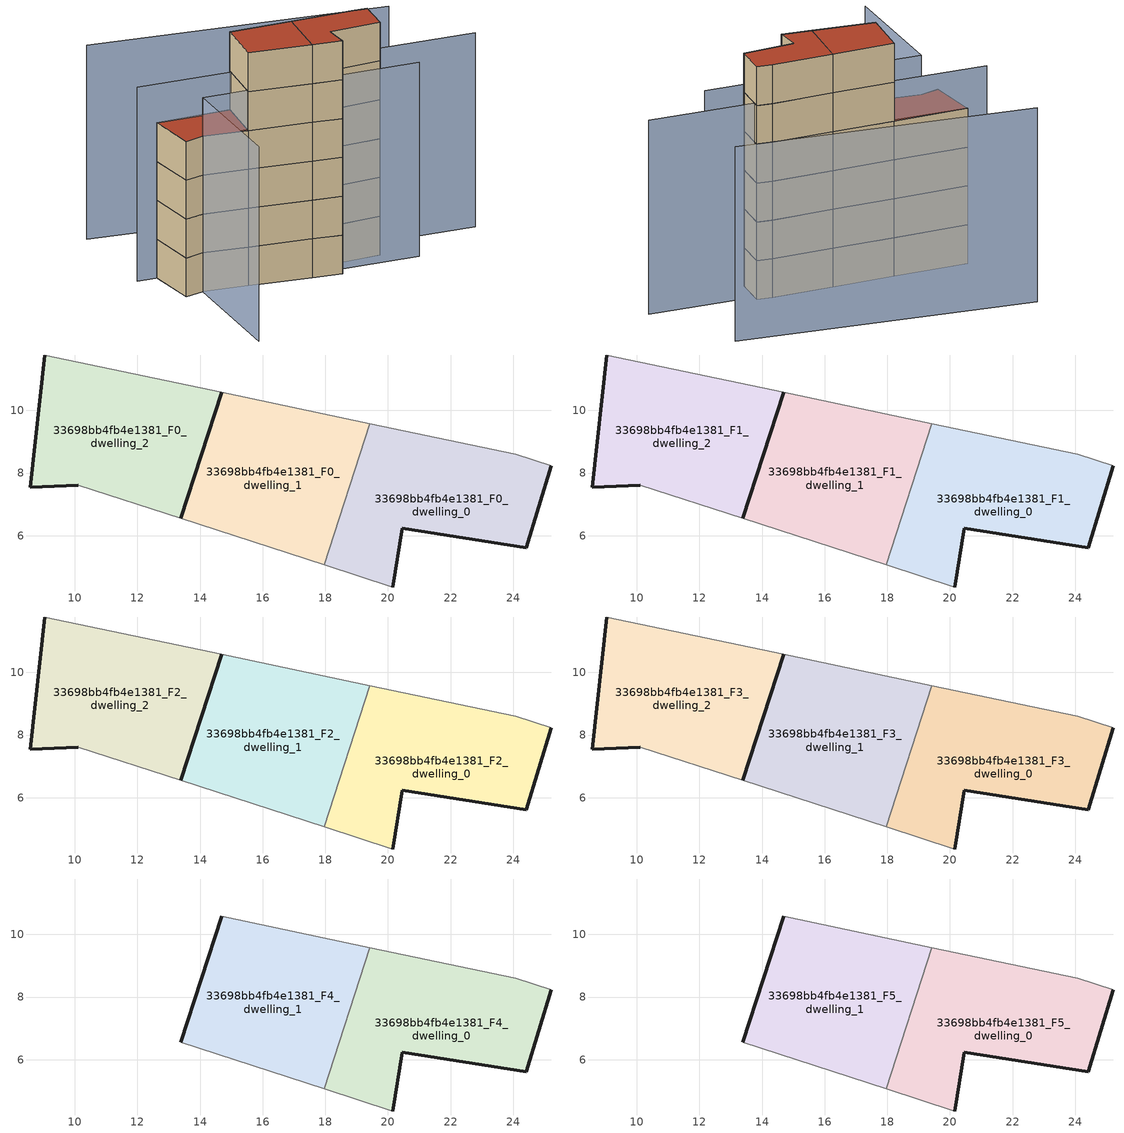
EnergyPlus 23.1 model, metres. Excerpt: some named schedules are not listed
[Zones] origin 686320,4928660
33698bb4fb4e1381_F0_dwelling_0
 floor ground (EU_floor_Construction): 24.42,5.62 25.22,8.24 24.08,8.6 19.43,9.58 17.97,5.07 20.16,4.36 20.46,6.24 z0
 wall outside (EU_wall_Construction): 25.22,8.24 24.42,5.62 20.46,6.24 20.16,4.36 z0:3
 wall adiabatic (EU_wall_Construction): 20.16,4.36 17.97,5.07 / 19.43,9.58 24.08,8.6 25.22,8.24 z0:3
 wall to 33698bb4fb4e1381_F0_dwelling_1 (EU_wall_Construction): 17.97,5.07 19.42,9.58 z0:3
33698bb4fb4e1381_F0_dwelling_1
 floor ground (EU_floor_Construction): 17.97,5.07 19.43,9.58 14.69,10.58 13.38,6.55 z0
 wall outside (EU_wall_Construction): 13.38,6.55 14.69,10.58 z0:3
 wall adiabatic (EU_wall_Construction): 14.69,10.58 19.43,9.58 / 17.97,5.07 13.38,6.55 z0:3
33698bb4fb4e1381_F0_dwelling_2
 floor ground (EU_floor_Construction): 13.38,6.55 14.69,10.58 9.04,11.77 8.58,7.55 10.11,7.61 z0
 wall outside (EU_wall_Construction): 10.11,7.61 8.58,7.55 9.04,11.77 / 14.69,10.58 13.38,6.55 z0:3
 wall adiabatic (EU_wall_Construction): 9.04,11.77 14.69,10.58 / 13.38,6.55 10.11,7.61 z0:3
33698bb4fb4e1381_F1_dwelling_0
 floor to 33698bb4fb4e1381_F0_dwelling_0 (EU_floor_Construction): 24.42,5.62 25.22,8.24 24.08,8.6 19.42,9.58 17.97,5.07 20.16,4.36 20.46,6.24 z3
 wall outside (EU_wall_Construction): 25.22,8.24 24.42,5.62 20.46,6.24 20.16,4.36 z3:6
 wall adiabatic (EU_wall_Construction): 20.16,4.36 17.97,5.07 / 19.43,9.58 24.08,8.6 25.22,8.24 z3:6
 wall to 33698bb4fb4e1381_F1_dwelling_1 (EU_wall_Construction): 17.97,5.07 19.42,9.58 z3:6
33698bb4fb4e1381_F1_dwelling_1
 floor to 33698bb4fb4e1381_F0_dwelling_1 (EU_floor_Construction): 17.97,5.07 19.42,9.58 14.69,10.58 13.38,6.55 z3
 wall outside (EU_wall_Construction): 13.38,6.55 14.69,10.58 z3:6
 wall adiabatic (EU_wall_Construction): 14.69,10.58 19.43,9.58 / 17.97,5.07 13.38,6.55 z3:6
33698bb4fb4e1381_F1_dwelling_2
 floor to 33698bb4fb4e1381_F0_dwelling_2 (EU_floor_Construction): 13.38,6.55 14.69,10.58 9.04,11.77 8.58,7.55 10.11,7.61 z3
 wall outside (EU_wall_Construction): 10.11,7.61 8.58,7.55 9.04,11.77 / 14.69,10.58 13.38,6.55 z3:6
 wall adiabatic (EU_wall_Construction): 9.04,11.77 14.69,10.58 / 13.38,6.55 10.11,7.61 z3:6
33698bb4fb4e1381_F2_dwelling_0
 floor to 33698bb4fb4e1381_F1_dwelling_0 (EU_floor_Construction): 24.42,5.62 25.22,8.24 24.08,8.6 19.42,9.58 17.97,5.07 20.16,4.36 20.46,6.24 z6
 wall outside (EU_wall_Construction): 25.22,8.24 24.42,5.62 20.46,6.24 20.16,4.36 z6:9
 wall adiabatic (EU_wall_Construction): 20.16,4.36 17.97,5.07 / 19.43,9.58 24.08,8.6 25.22,8.24 z6:9
 wall to 33698bb4fb4e1381_F2_dwelling_1 (EU_wall_Construction): 17.97,5.07 19.42,9.58 z6:9
33698bb4fb4e1381_F2_dwelling_1
 floor to 33698bb4fb4e1381_F1_dwelling_1 (EU_floor_Construction): 17.97,5.07 19.42,9.58 14.69,10.58 13.38,6.55 z6
 wall outside (EU_wall_Construction): 13.38,6.55 14.69,10.58 z6:9
 wall adiabatic (EU_wall_Construction): 14.69,10.58 19.43,9.58 / 17.97,5.07 13.38,6.55 z6:9
33698bb4fb4e1381_F2_dwelling_2
 floor to 33698bb4fb4e1381_F1_dwelling_2 (EU_floor_Construction): 13.38,6.55 14.69,10.58 9.04,11.77 8.58,7.55 10.11,7.61 z6
 wall outside (EU_wall_Construction): 10.11,7.61 8.58,7.55 9.04,11.77 / 14.69,10.58 13.38,6.55 z6:9
 wall adiabatic (EU_wall_Construction): 9.04,11.77 14.69,10.58 / 13.38,6.55 10.11,7.61 z6:9
33698bb4fb4e1381_F3_dwelling_0
 floor to 33698bb4fb4e1381_F2_dwelling_0 (EU_floor_Construction): 24.42,5.62 25.22,8.24 24.08,8.6 19.42,9.58 17.97,5.07 20.16,4.36 20.46,6.24 z9
 wall outside (EU_wall_Construction): 25.22,8.24 24.42,5.62 20.46,6.24 20.16,4.36 z9:12
 wall adiabatic (EU_wall_Construction): 20.16,4.36 17.97,5.07 / 19.43,9.58 24.08,8.6 25.22,8.24 z9:12
 wall to 33698bb4fb4e1381_F3_dwelling_1 (EU_wall_Construction): 17.97,5.07 19.42,9.58 z9:12
33698bb4fb4e1381_F3_dwelling_1
 floor to 33698bb4fb4e1381_F2_dwelling_1 (EU_floor_Construction): 17.97,5.07 19.42,9.58 14.69,10.58 13.38,6.55 z9
 wall outside (EU_wall_Construction): 13.38,6.55 14.69,10.58 z9:12
 wall adiabatic (EU_wall_Construction): 14.69,10.58 19.43,9.58 / 17.97,5.07 13.38,6.55 z9:12
33698bb4fb4e1381_F3_dwelling_2
 floor to 33698bb4fb4e1381_F2_dwelling_2 (EU_floor_Construction): 13.38,6.55 14.69,10.58 9.04,11.77 8.58,7.55 10.11,7.61 z9
 wall outside (EU_wall_Construction): 10.11,7.61 8.58,7.55 9.04,11.77 / 14.69,10.58 13.38,6.55 z9:12
 wall adiabatic (EU_wall_Construction): 9.04,11.77 14.69,10.58 / 13.38,6.55 10.11,7.61 z9:12
 roof outside (EU_roof_Construction): 14.69,10.58 13.38,6.55 10.11,7.61 8.58,7.55 9.04,11.77 z12
33698bb4fb4e1381_F4_dwelling_0
 floor to 33698bb4fb4e1381_F3_dwelling_0 (EU_floor_Construction): 24.42,5.62 25.22,8.24 24.08,8.6 19.42,9.58 17.97,5.07 20.16,4.36 20.46,6.24 z12
 wall outside (EU_wall_Construction): 25.22,8.24 24.42,5.62 20.46,6.24 20.16,4.36 z12:15
 wall adiabatic (EU_wall_Construction): 20.16,4.36 17.97,5.07 / 19.43,9.58 24.08,8.6 25.22,8.24 z12:15
 wall to 33698bb4fb4e1381_F4_dwelling_1 (EU_wall_Construction): 17.97,5.07 19.42,9.58 z12:15
33698bb4fb4e1381_F4_dwelling_1
 floor to 33698bb4fb4e1381_F3_dwelling_1 (EU_floor_Construction): 17.97,5.07 19.42,9.58 14.69,10.58 13.38,6.55 z12
 wall outside (EU_wall_Construction): 13.38,6.55 14.69,10.58 z12:15
 wall adiabatic (EU_wall_Construction): 14.69,10.58 19.43,9.58 / 17.97,5.07 13.38,6.55 z12:15
33698bb4fb4e1381_F5_dwelling_0
 floor to 33698bb4fb4e1381_F4_dwelling_0 (EU_floor_Construction): 24.42,5.62 25.22,8.24 24.08,8.6 19.42,9.58 17.97,5.07 20.16,4.36 20.46,6.24 z15
 wall outside (EU_wall_Construction): 25.22,8.24 24.42,5.62 20.46,6.24 20.16,4.36 z15:18
 wall adiabatic (EU_wall_Construction): 20.16,4.36 17.97,5.07 / 19.43,9.58 24.08,8.6 25.22,8.24 z15:18
 wall to 33698bb4fb4e1381_F5_dwelling_1 (EU_wall_Construction): 17.97,5.07 19.42,9.58 z15:18
 roof outside (EU_roof_Construction): 25.22,8.24 24.42,5.62 20.46,6.24 20.16,4.36 17.97,5.07 19.43,9.58 24.08,8.6 z18
33698bb4fb4e1381_F5_dwelling_1
 floor to 33698bb4fb4e1381_F4_dwelling_1 (EU_floor_Construction): 17.97,5.07 19.42,9.58 14.69,10.58 13.38,6.55 z15
 wall outside (EU_wall_Construction): 13.38,6.55 14.69,10.58 z15:18
 wall adiabatic (EU_wall_Construction): 14.69,10.58 19.43,9.58 / 17.97,5.07 13.38,6.55 z15:18
 roof outside (EU_roof_Construction): 19.43,9.58 17.97,5.07 13.38,6.55 14.69,10.58 z18
shading: 7.78,-2.23 10.11,7.61 / 10.11,7.61 26.51,3.74 / 33.06,5.85 7.53,12.01 / 31.09,13.58 9.36,20.52 z0:15
[Building]
EU S2 Campaign: North Axis=0; Terrain=City; Solar Distribution=FullExterior
[Site:Location]
Bologna: Latitude=44.5; Longitude=11.25; Time Zone=1; Elevation=37
[SizingPeriod:WeatherFileDays]
AnnualSizingPeriod: Begin Month=1; Begin Day of Month=1; End Month=12; End Day of Month=31; Day of Week for Start Day=Monday; Use Weather File Daylight Saving Period=No; Use Weather File Rain and Snow Indicators=No
[MATERIAL]
EU_InternalMass_Material: Roughness=MediumRough; Thickness=0.1; Conductivity=1; Density=1800; Specific Heat=900; Thermal Absorptance=0.9; Solar Absorptance=0.7; Visible Absorptance=0.7
[MATERIAL:NOMASS] Roughness=MediumRough; Thermal Absorptance=0.9; Solar Absorptance=0.7; Visible Absorptance=0.7
Name | Thermal Resistance
EU_wall_NoMass | 0.905828
EU_roof_NoMass | 0.37593
EU_floor_NoMass | 0.67114
[CONSTRUCTION]
EU_wall_Construction: EU_wall_NoMass
EU_roof_Construction: EU_roof_NoMass
EU_floor_Construction: EU_floor_NoMass
EU_InternalMass_Construction: EU_InternalMass_Material
[ZONE] Type=1; Multiplier=1; Ceiling Height=autocalculate; Floor Area=autocalculate; Part of Total Floor Area=Yes
Name | Volume
33698bb4fb4e1381_F0_dwelling_0; 33698bb4fb4e1381_F1_dwelling_1; 33698bb4fb4e1381_F2_dwelling_1; 33698bb4fb4e1381_F3_dwelling_1; 33698bb4fb4e1381_F4_dwelling_1; 33698bb4fb4e1381_F5_dwelling_1 | 64.8494
33698bb4fb4e1381_F1_dwelling_0; 33698bb4fb4e1381_F2_dwelling_0; 33698bb4fb4e1381_F3_dwelling_0; 33698bb4fb4e1381_F4_dwelling_0; 33698bb4fb4e1381_F5_dwelling_0; 33698bb4fb4e1381_F0_dwelling_1 | 64.8501
33698bb4fb4e1381_F0_dwelling_2 | 64.8523
33698bb4fb4e1381_F1_dwelling_2; 33698bb4fb4e1381_F2_dwelling_2; 33698bb4fb4e1381_F3_dwelling_2 | 64.8538
[INTERNALMASS] Construction=EU_InternalMass_Construction
Name | Zone or ZoneList | Surface Area
33698bb4fb4e1381_F0_dwelling_0_EU_InternalMass | 33698bb4fb4e1381_F0_dwelling_0 | 21.6164
33698bb4fb4e1381_F0_dwelling_1_EU_InternalMass | 33698bb4fb4e1381_F0_dwelling_1 | 21.6166
33698bb4fb4e1381_F0_dwelling_2_EU_InternalMass | 33698bb4fb4e1381_F0_dwelling_2 | 21.6177
33698bb4fb4e1381_F1_dwelling_0_EU_InternalMass | 33698bb4fb4e1381_F1_dwelling_0 | 21.6164
33698bb4fb4e1381_F1_dwelling_1_EU_InternalMass | 33698bb4fb4e1381_F1_dwelling_1 | 21.6166
33698bb4fb4e1381_F1_dwelling_2_EU_InternalMass | 33698bb4fb4e1381_F1_dwelling_2 | 21.6177
33698bb4fb4e1381_F2_dwelling_0_EU_InternalMass | 33698bb4fb4e1381_F2_dwelling_0 | 21.6164
33698bb4fb4e1381_F2_dwelling_1_EU_InternalMass | 33698bb4fb4e1381_F2_dwelling_1 | 21.6166
33698bb4fb4e1381_F2_dwelling_2_EU_InternalMass | 33698bb4fb4e1381_F2_dwelling_2 | 21.6177
33698bb4fb4e1381_F3_dwelling_0_EU_InternalMass | 33698bb4fb4e1381_F3_dwelling_0 | 21.6164
33698bb4fb4e1381_F3_dwelling_1_EU_InternalMass | 33698bb4fb4e1381_F3_dwelling_1 | 21.6166
33698bb4fb4e1381_F3_dwelling_2_EU_InternalMass | 33698bb4fb4e1381_F3_dwelling_2 | 21.6177
33698bb4fb4e1381_F4_dwelling_0_EU_InternalMass | 33698bb4fb4e1381_F4_dwelling_0 | 32.4265
33698bb4fb4e1381_F4_dwelling_1_EU_InternalMass | 33698bb4fb4e1381_F4_dwelling_1 | 32.4271
33698bb4fb4e1381_F5_dwelling_0_EU_InternalMass | 33698bb4fb4e1381_F5_dwelling_0 | 32.4265
33698bb4fb4e1381_F5_dwelling_1_EU_InternalMass | 33698bb4fb4e1381_F5_dwelling_1 | 32.4271
[OTHEREQUIPMENT] Fuel Type=Electricity; Design Level Calculation Method=Watts/Area; Power per Zone Floor Area=1; Fraction Latent=0; Fraction Radiant=0; Fraction Lost=0; Carbon Dioxide Generation Rate=0; EndUse Subcategory=EU_Step8_InternalGains
Name | Zone or ZoneList or Space or SpaceList | Schedule
EU_Step8_InternalGain_33698bb4fb4e1381_F0_dwelling_0_f000 | 33698bb4fb4e1381_F0_dwelling_0 | EU_Step8_GainSchedule_33698bb4fb4e1381_F0_dwelling_0_f000
EU_Step8_InternalGain_33698bb4fb4e1381_F0_dwelling_1_f000 | 33698bb4fb4e1381_F0_dwelling_1 | EU_Step8_GainSchedule_33698bb4fb4e1381_F0_dwelling_1_f000
EU_Step8_InternalGain_33698bb4fb4e1381_F0_dwelling_2_f000 | 33698bb4fb4e1381_F0_dwelling_2 | EU_Step8_GainSchedule_33698bb4fb4e1381_F0_dwelling_2_f000
EU_Step8_InternalGain_33698bb4fb4e1381_F1_dwelling_0_f000 | 33698bb4fb4e1381_F1_dwelling_0 | EU_Step8_GainSchedule_33698bb4fb4e1381_F1_dwelling_0_f000
EU_Step8_InternalGain_33698bb4fb4e1381_F1_dwelling_1_f000 | 33698bb4fb4e1381_F1_dwelling_1 | EU_Step8_GainSchedule_33698bb4fb4e1381_F1_dwelling_1_f000
EU_Step8_InternalGain_33698bb4fb4e1381_F1_dwelling_2_f000 | 33698bb4fb4e1381_F1_dwelling_2 | EU_Step8_GainSchedule_33698bb4fb4e1381_F1_dwelling_2_f000
EU_Step8_InternalGain_33698bb4fb4e1381_F2_dwelling_0_f000 | 33698bb4fb4e1381_F2_dwelling_0 | EU_Step8_GainSchedule_33698bb4fb4e1381_F2_dwelling_0_f000
EU_Step8_InternalGain_33698bb4fb4e1381_F2_dwelling_1_f000 | 33698bb4fb4e1381_F2_dwelling_1 | EU_Step8_GainSchedule_33698bb4fb4e1381_F2_dwelling_1_f000
EU_Step8_InternalGain_33698bb4fb4e1381_F2_dwelling_2_f000 | 33698bb4fb4e1381_F2_dwelling_2 | EU_Step8_GainSchedule_33698bb4fb4e1381_F2_dwelling_2_f000
EU_Step8_InternalGain_33698bb4fb4e1381_F3_dwelling_0_f000 | 33698bb4fb4e1381_F3_dwelling_0 | EU_Step8_GainSchedule_33698bb4fb4e1381_F3_dwelling_0_f000
EU_Step8_InternalGain_33698bb4fb4e1381_F3_dwelling_1_f000 | 33698bb4fb4e1381_F3_dwelling_1 | EU_Step8_GainSchedule_33698bb4fb4e1381_F3_dwelling_1_f000
EU_Step8_InternalGain_33698bb4fb4e1381_F3_dwelling_2_f000 | 33698bb4fb4e1381_F3_dwelling_2 | EU_Step8_GainSchedule_33698bb4fb4e1381_F3_dwelling_2_f000
EU_Step8_InternalGain_33698bb4fb4e1381_F4_dwelling_0_f000 | 33698bb4fb4e1381_F4_dwelling_0 | EU_Step8_GainSchedule_33698bb4fb4e1381_F4_dwelling_0_f000
EU_Step8_InternalGain_33698bb4fb4e1381_F4_dwelling_1_f000 | 33698bb4fb4e1381_F4_dwelling_1 | EU_Step8_GainSchedule_33698bb4fb4e1381_F4_dwelling_1_f000
EU_Step8_InternalGain_33698bb4fb4e1381_F5_dwelling_0_f000 | 33698bb4fb4e1381_F5_dwelling_0 | EU_Step8_GainSchedule_33698bb4fb4e1381_F5_dwelling_0_f000
EU_Step8_InternalGain_33698bb4fb4e1381_F5_dwelling_1_f000 | 33698bb4fb4e1381_F5_dwelling_1 | EU_Step8_GainSchedule_33698bb4fb4e1381_F5_dwelling_1_f000
[ZONEVENTILATION:DESIGNFLOWRATE] Schedule=EU_AlwaysOn; Design Flow Rate Calculation Method=AirChanges/Hour; Air Changes per Hour=0.73129; Ventilation Type=Natural; Fan Pressure Rise=0; Fan Total Efficiency=1; Constant Term Coefficient=1; Temperature Term Coefficient=0; Velocity Term Coefficient=0; Velocity Squared Term Coefficient=0; Minimum Indoor Temperature=-100; Maximum Indoor Temperature=100; Delta Temperature=-100; Minimum Outdoor Temperature=-100; Maximum Outdoor Temperature=100; Maximum Wind Speed=40
Name | Zone or ZoneList or Space or SpaceList
EU_ConstantAir_33698bb4fb4e1381_F0_dwelling_0 | 33698bb4fb4e1381_F0_dwelling_0
EU_ConstantAir_33698bb4fb4e1381_F0_dwelling_1 | 33698bb4fb4e1381_F0_dwelling_1
EU_ConstantAir_33698bb4fb4e1381_F0_dwelling_2 | 33698bb4fb4e1381_F0_dwelling_2
EU_ConstantAir_33698bb4fb4e1381_F1_dwelling_0 | 33698bb4fb4e1381_F1_dwelling_0
EU_ConstantAir_33698bb4fb4e1381_F1_dwelling_1 | 33698bb4fb4e1381_F1_dwelling_1
EU_ConstantAir_33698bb4fb4e1381_F1_dwelling_2 | 33698bb4fb4e1381_F1_dwelling_2
EU_ConstantAir_33698bb4fb4e1381_F2_dwelling_0 | 33698bb4fb4e1381_F2_dwelling_0
EU_ConstantAir_33698bb4fb4e1381_F2_dwelling_1 | 33698bb4fb4e1381_F2_dwelling_1
EU_ConstantAir_33698bb4fb4e1381_F2_dwelling_2 | 33698bb4fb4e1381_F2_dwelling_2
EU_ConstantAir_33698bb4fb4e1381_F3_dwelling_0 | 33698bb4fb4e1381_F3_dwelling_0
EU_ConstantAir_33698bb4fb4e1381_F3_dwelling_1 | 33698bb4fb4e1381_F3_dwelling_1
EU_ConstantAir_33698bb4fb4e1381_F3_dwelling_2 | 33698bb4fb4e1381_F3_dwelling_2
EU_ConstantAir_33698bb4fb4e1381_F4_dwelling_0 | 33698bb4fb4e1381_F4_dwelling_0
EU_ConstantAir_33698bb4fb4e1381_F4_dwelling_1 | 33698bb4fb4e1381_F4_dwelling_1
EU_ConstantAir_33698bb4fb4e1381_F5_dwelling_0 | 33698bb4fb4e1381_F5_dwelling_0
EU_ConstantAir_33698bb4fb4e1381_F5_dwelling_1 | 33698bb4fb4e1381_F5_dwelling_1
[HVACTEMPLATE:THERMOSTAT] Constant Heating Setpoint=20; Constant Cooling Setpoint=50
EU_HeatOnly_33698bb4fb4e1381_F0_dwelling_0; EU_HeatOnly_33698bb4fb4e1381_F0_dwelling_1; EU_HeatOnly_33698bb4fb4e1381_F0_dwelling_2; EU_HeatOnly_33698bb4fb4e1381_F1_dwelling_0; EU_HeatOnly_33698bb4fb4e1381_F1_dwelling_1; EU_HeatOnly_33698bb4fb4e1381_F1_dwelling_2; EU_HeatOnly_33698bb4fb4e1381_F2_dwelling_0; EU_HeatOnly_33698bb4fb4e1381_F2_dwelling_1; EU_HeatOnly_33698bb4fb4e1381_F2_dwelling_2; EU_HeatOnly_33698bb4fb4e1381_F3_dwelling_0; EU_HeatOnly_33698bb4fb4e1381_F3_dwelling_1; EU_HeatOnly_33698bb4fb4e1381_F3_dwelling_2; EU_HeatOnly_33698bb4fb4e1381_F4_dwelling_0; EU_HeatOnly_33698bb4fb4e1381_F4_dwelling_1; EU_HeatOnly_33698bb4fb4e1381_F5_dwelling_0; EU_HeatOnly_33698bb4fb4e1381_F5_dwelling_1
[HVACTEMPLATE:ZONE:IDEALLOADSAIRSYSTEM] System Availability Schedule=EU_AlwaysOn; Maximum Heating Supply Air Temperature=50; Minimum Cooling Supply Air Temperature=13; Maximum Heating Supply Air Humidity Ratio=0.0156; Minimum Cooling Supply Air Humidity Ratio=0.0077; Heating Limit=NoLimit; Cooling Limit=NoLimit; Heating Availability Schedule=EU_AlwaysOn; Cooling Availability Schedule=EU_CoolingOff; Dehumidification Control Type=ConstantSensibleHeatRatio; Cooling Sensible Heat Ratio=0.7; Dehumidification Setpoint=60; Humidification Control Type=None; Humidification Setpoint=30; Outdoor Air Method=None; Outdoor Air Flow Rate per Person=0.00944; Outdoor Air Flow Rate per Zone Floor Area=0; Outdoor Air Flow Rate per Zone=0; Demand Controlled Ventilation Type=None; Outdoor Air Economizer Type=NoEconomizer; Heat Recovery Type=None; Sensible Heat Recovery Effectiveness=0.7; Latent Heat Recovery Effectiveness=0.65
Name | Template Thermostat
33698bb4fb4e1381_F0_dwelling_0 | EU_HeatOnly_33698bb4fb4e1381_F0_dwelling_0
33698bb4fb4e1381_F0_dwelling_1 | EU_HeatOnly_33698bb4fb4e1381_F0_dwelling_1
33698bb4fb4e1381_F0_dwelling_2 | EU_HeatOnly_33698bb4fb4e1381_F0_dwelling_2
33698bb4fb4e1381_F1_dwelling_0 | EU_HeatOnly_33698bb4fb4e1381_F1_dwelling_0
33698bb4fb4e1381_F1_dwelling_1 | EU_HeatOnly_33698bb4fb4e1381_F1_dwelling_1
33698bb4fb4e1381_F1_dwelling_2 | EU_HeatOnly_33698bb4fb4e1381_F1_dwelling_2
33698bb4fb4e1381_F2_dwelling_0 | EU_HeatOnly_33698bb4fb4e1381_F2_dwelling_0
33698bb4fb4e1381_F2_dwelling_1 | EU_HeatOnly_33698bb4fb4e1381_F2_dwelling_1
33698bb4fb4e1381_F2_dwelling_2 | EU_HeatOnly_33698bb4fb4e1381_F2_dwelling_2
33698bb4fb4e1381_F3_dwelling_0 | EU_HeatOnly_33698bb4fb4e1381_F3_dwelling_0
33698bb4fb4e1381_F3_dwelling_1 | EU_HeatOnly_33698bb4fb4e1381_F3_dwelling_1
33698bb4fb4e1381_F3_dwelling_2 | EU_HeatOnly_33698bb4fb4e1381_F3_dwelling_2
33698bb4fb4e1381_F4_dwelling_0 | EU_HeatOnly_33698bb4fb4e1381_F4_dwelling_0
33698bb4fb4e1381_F4_dwelling_1 | EU_HeatOnly_33698bb4fb4e1381_F4_dwelling_1
33698bb4fb4e1381_F5_dwelling_0 | EU_HeatOnly_33698bb4fb4e1381_F5_dwelling_0
33698bb4fb4e1381_F5_dwelling_1 | EU_HeatOnly_33698bb4fb4e1381_F5_dwelling_1
[SIZING:ZONE] Zone Cooling Design Supply Air Temperature Input Method=SupplyAirTemperature; Zone Cooling Design Supply Air Temperature=13; Zone Heating Design Supply Air Temperature Input Method=SupplyAirTemperature; Zone Heating Design Supply Air Temperature=50; Zone Cooling Design Supply Air Humidity Ratio=0.008; Zone Heating Design Supply Air Humidity Ratio=0.008; Cooling Design Air Flow Method=DesignDay; Cooling Design Air Flow Rate=0; Cooling Minimum Air Flow per Zone Floor Area=0.000762; Cooling Minimum Air Flow=0; Cooling Minimum Air Flow Fraction=0.2; Heating Design Air Flow Method=DesignDay; Heating Design Air Flow Rate=0; Heating Maximum Air Flow per Zone Floor Area=0.002032; Heating Maximum Air Flow=0.141576; Heating Maximum Air Flow Fraction=0.3; Account for Dedicated Outdoor Air System=No; Dedicated Outdoor Air System Control Strategy=NeutralSupplyAir; Dedicated Outdoor Air Low Setpoint Temperature for Design=autosize; Dedicated Outdoor Air High Setpoint Temperature for Design=autosize; Zone Load Sizing Method=Sensible Load Only No Latent Load; Zone Latent Cooling Design Supply Air Humidity Ratio Input Method=HumidityRatioDifference; Zone Cooling Design Supply Air Humidity Ratio Difference=0.005; Zone Latent Heating Design Supply Air Humidity Ratio Input Method=HumidityRatioDifference; Zone Humidification Design Supply Air Humidity Ratio Difference=0.005
33698bb4fb4e1381_F0_dwelling_0; 33698bb4fb4e1381_F0_dwelling_1; 33698bb4fb4e1381_F0_dwelling_2; 33698bb4fb4e1381_F1_dwelling_0; 33698bb4fb4e1381_F1_dwelling_1; 33698bb4fb4e1381_F1_dwelling_2; 33698bb4fb4e1381_F2_dwelling_0; 33698bb4fb4e1381_F2_dwelling_1; 33698bb4fb4e1381_F2_dwelling_2; 33698bb4fb4e1381_F3_dwelling_0; 33698bb4fb4e1381_F3_dwelling_1
